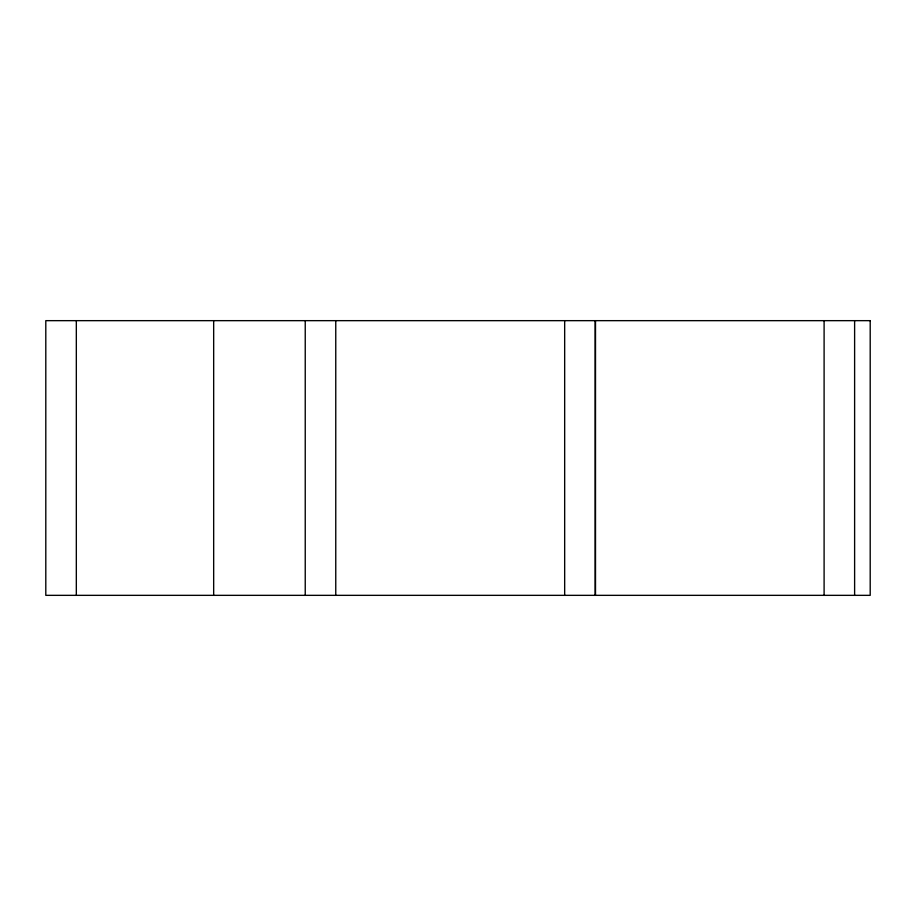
<?xml version="1.0" encoding="UTF-8"?>
<svg xmlns="http://www.w3.org/2000/svg" width="916" height="916" viewBox="0 0 916 916"><rect width="100%" height="100%" fill="white"/><g stroke="black" fill="none" stroke-linecap="round" stroke-linejoin="round"><path stroke-width="1.37" d="M854.617 320.657L854.617 595.343M824.102 320.657L824.102 595.343M595.503 320.657L595.503 595.343M595.182 320.657L595.182 595.343M564.668 320.657L564.668 595.343M335.76 320.657L335.76 595.343M305.234 320.657L305.234 595.343M213.668 320.657L213.668 595.343M76.326 320.657L76.326 595.343M870.2 320.657L45.8 320.657L45.8 595.343L870.2 595.343L870.2 320.657"/></g></svg>
